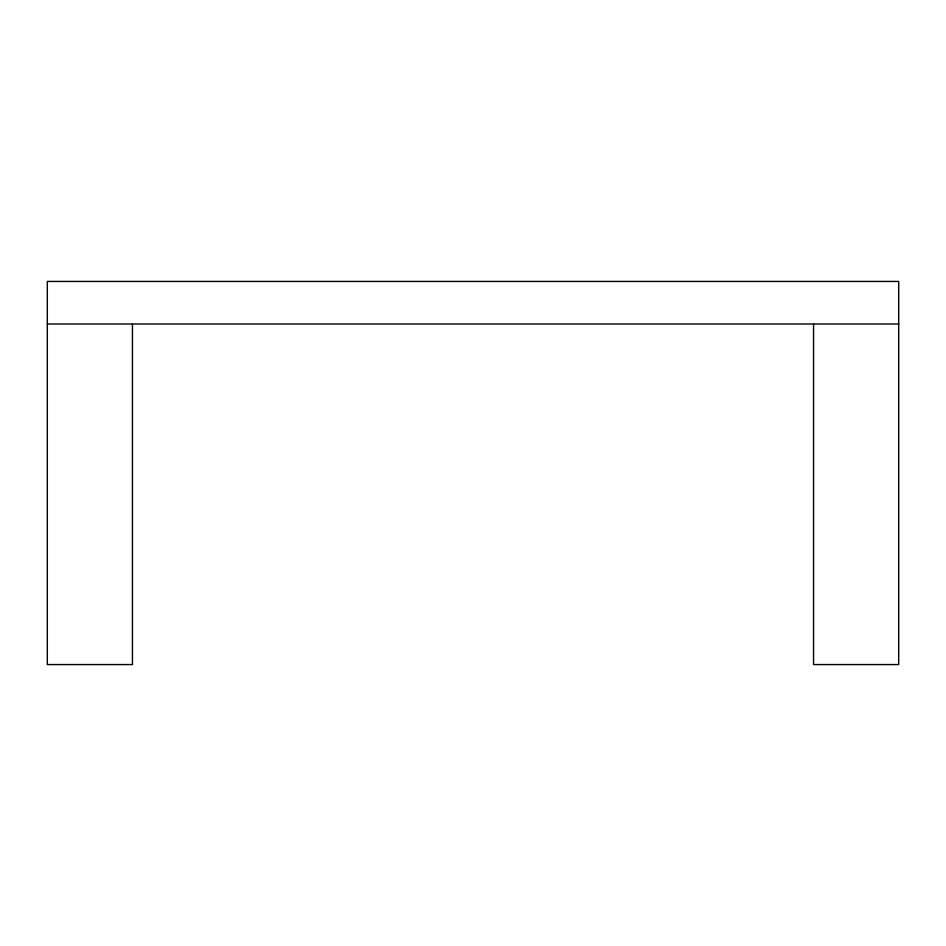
<?xml version="1.0" encoding="UTF-8"?>
<svg xmlns="http://www.w3.org/2000/svg" width="946" height="946" viewBox="0 0 946 946"><rect width="100%" height="100%" fill="white"/><g stroke="black" fill="none" stroke-linecap="round" stroke-linejoin="round"><path stroke-width="1.42" d="M47.3 324.005L898.7 324.005M813.56 324.005L813.56 664.565L898.7 664.565L898.7 281.435L47.3 281.435L47.3 664.565L132.44 664.565L132.44 324.005"/></g></svg>
